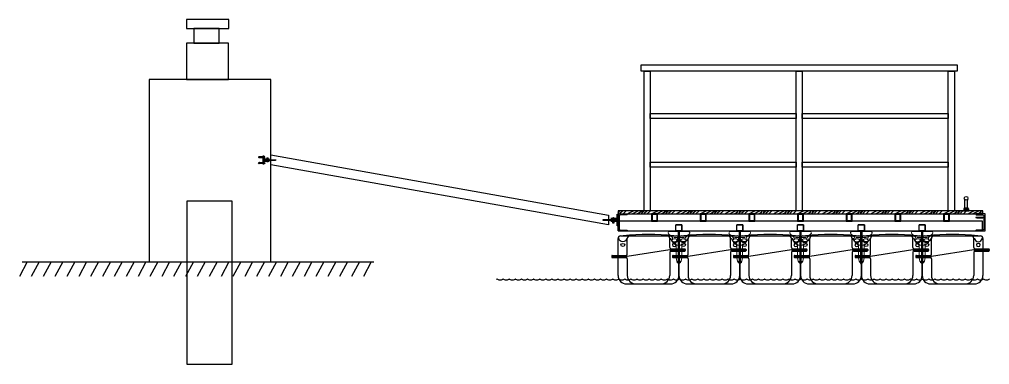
# Model space of a CAD drawing. Header units: inches. Extents: x -26293 to 81187, y 81567 to 122747.
# Drawn here: x -4722 to 3256, y 81567 to 84406 of the extents above; entities that cross this region are included whole.
import ezdxf

# ---------------------------------------------------------------- set-up
doc = ezdxf.new("R2010")
doc.units = ezdxf.units.IN
doc.header["$LTSCALE"] = 1000
doc.header["$MEASUREMENT"] = 0
doc.linetypes.add('DOTE', pattern=[2.42, 2, -0.2, 0.02, -0.2])
for name, color, linetype in [('DOTE', 1, 'Continuous'), ('PUB_DIM', 3, 'Continuous'), ('W-bridge approach引桥', 4, 'Continuous'), ('W-FLOAT_BOWL浮筒', 5, 'Continuous'), ('W-PLASTIC_RAILINGS塑木栏杆', 6, 'Continuous'), ('W-STEEL_FRAME钢架', 3, 'Continuous'), ('W-WOOD_FLOOR木地板', 30, 'Continuous'), ('W-WOOD_STUD木龙骨', 25, 'Continuous'), ('变形缝', 4, 'Continuous'), ('塑木板', 32, 'Continuous'), ('尺寸', 6, 'Continuous'), ('短销钉', 253, 'Continuous'), ('螺栓', 146, 'Continuous'), ('龙骨', 10, 'Continuous')]:
    doc.layers.add(name, color=color, linetype=linetype)
doc.layers.add('伯利恒浮筒', color=5, linetype='Continuous', lineweight=5)

# ---------------------------------------------------------------- blocks, each defined once
blk = doc.blocks.new('*U258')
at = {"color": 5}
for p, q in [((2.5, -13.4), (-2.5, -14.2)), ((2.5, -13.4), (-2.5, -14.2)), ((2.5, -15.4), (-2.5, -16.2)), ((2.5, -15.4), (-2.5, -16.2)), ((2.5, -17.4), (-2.5, -18.2)), ((2.5, -17.4), (-2.5, -18.2)), ((2.5, -19.4), (-2.5, -20.2)), ((2.5, -19.4), (-2.5, -20.2)), ((2.5, -19.4), (-2.5, -20.2)), ((2.5, -19.4), (-2.5, -20.2)), ((2.5, -21.4), (-2.5, -22.2)), ((2.5, -21.4), (-2.5, -22.2)), ((2.5, -21.4), (-2.5, -22.2)), ((2.5, -21.4), (-2.5, -22.2)), ((2.5, -23.4), (-2.5, -24.2)), ((2.5, -23.4), (-2.5, -24.2)), ((2.5, -25.4), (-2.5, -26.2)), ((2.5, -25.4), (-2.5, -26.2)), ((2.5, -27.4), (-2.5, -28.2)), ((2.5, -27.4), (-2.5, -28.2)), ((2.5, -29.4), (-2.5, -30.2)), ((2.5, -29.4), (-2.5, -30.2)), ((2.5, -29.4), (-2.5, -30.2)), ((2.5, -29.4), (-2.5, -30.2)), ((2.5, -31.4), (-2.5, -32.2)), ((2.5, -31.4), (-2.5, -32.2)), ((2.5, -31.4), (-2.5, -32.2)), ((2.5, -31.4), (-2.5, -32.2)), ((2.5, -33.4), (-2.5, -34.2)), ((2.5, -33.4), (-2.5, -34.2)), ((2.5, -35.4), (-2.5, -36.2)), ((2.5, -35.4), (-2.5, -36.2)), ((2.5, -37.4), (-2.5, -38.2)), ((2.5, -37.4), (-2.5, -38.2)), ((2.5, -39.4), (-2.5, -40.2)), ((2.5, -39.4), (-2.5, -40.2)), ((2.5, -39.4), (-2.5, -40.2)), ((2.5, -39.4), (-2.5, -40.2)), ((2.5, -41.4), (-2.5, -42.2)), ((2.5, -41.4), (-2.5, -42.2)), ((2.5, -41.4), (-2.5, -42.2)), ((2.5, -41.4), (-2.5, -42.2)), ((2.5, -43.4), (-2.5, -44.2)), ((2.5, -43.4), (-2.5, -44.2)), ((2.5, -46.4), (-2.5, -47.2)), ((2.5, -46.4), (-2.5, -47.2)), ((2.5, -48.4), (-2.5, -49.2)), ((2.5, -48.4), (-2.5, -49.2)), ((2.5, -48.4), (-2.5, -49.2)), ((2.5, -48.4), (-2.5, -49.2)), ((2.5, -50.4), (-2.5, -51.2)), ((2.5, -50.4), (-2.5, -51.2)), ((2.5, -50.4), (-2.5, -51.2)), ((2.5, -50.4), (-2.5, -51.2)), ((2.5, -52.4), (-2.5, -53.2)), ((2.5, -52.4), (-2.5, -53.2)), ((2.5, -52.4), (-2.5, -53.2)), ((-1.9, -52.5), (-1.9, -1)), ((-1.9, -1), (1.8, -1)), ((0, -60), (-1.9, -52.5)), ((2, -54.5), (-1.9, -55.1)), ((1.5, -56.6), (-1.4, -57)), ((1, -58.6), (-0.9, -59)), ((1.8, -52.5), (0, -60)), ((1.8, -1), (1.8, -52.5))]:
    blk.add_line(p, q, dxfattribs=at)
blk.add_lwpolyline([(-3.2, 0), (-2.2, -1), (2.2, -1), (3.2, 0)], close=True, dxfattribs=at)
blk = doc.blocks.new('A$C0837b8cf')
at = {"layer": 'W-STEEL_FRAME钢架'}
blk.add_lwpolyline([(-17.1, 0), (-17.1, 140), (58, 140), (58, 137.5, -0.414214), (53.8, 133.2), (-3, 130.3, 0.324101), (-8.3, 121.7), (-8.3, 18.3, 0.290228), (-2.1, 9.7), (53.8, 6.8, -0.414214), (58, 2.5), (58, 0)], format="xyb", close=True, dxfattribs=at)
blk = doc.blocks.new('*U259')
at = {"layer": '龙骨'}
for points in [[(-25, -30), (25, -30), (25, 30), (-25, 30)], [(-20, -25), (20, -25), (20, 25), (-20, 25)]]:
    blk.add_lwpolyline(points, close=True, dxfattribs=at)
blk = doc.blocks.new('*U261')
at = {"layer": '变形缝', "color": 0, "linetype": 'ByBlock', "lineweight": -2, "transparency": 16777216}
for p in [(0, 0), (400, 0), (800, 0), (1200, 0), (1600, 0), (2000, 0), (2400, 0)]:
    blk.add_blockref('*U259', p, dxfattribs=at)
blk = doc.blocks.new('blhft')
at = {"layer": 'W-FLOAT_BOWL浮筒'}
for p, q in [((-250, 234.5), (-250, 375)), ((-230, 395), (230, 395)), ((-208.5, 397), (208.2, 397)), ((-208.5, 397), (-208.5, 395)), ((-174.3, 244.5), (-174.3, 375)), ((174.3, 298.5), (174.3, 375)), ((208.2, 397), (208.2, 395)), ((250, 375), (250, 288.5)), ((174.3, 279.5), (-174.3, 225.5)), ((174.3, 279.5), (302.1, 279.5)), ((174.3, 260.5), (174.3, 70)), ((184.3, 288.5), (298.1, 288.5)), ((184.3, 270.5), (298.1, 270.5)), ((250, 270.5), (250, 70)), ((-302, 225.5), (-174.3, 225.5)), ((-298, 234.5), (-184.3, 234.5)), ((-298, 216.5), (-184.3, 216.5)), ((-250, 70), (-250, 216.5)), ((-174.3, 206.5), (-174.3, 70)), ((-180, 0), (180, 0))]:
    blk.add_line(p, q, dxfattribs=at)
at = {"layer": 'W-FLOAT_BOWL浮筒', "ltscale": 0.5}
for p, q in [((302.1, 284.5), (302.1, 274.5)), ((-302, 230.5), (-302, 220.5))]:
    blk.add_line(p, q, dxfattribs=at)
at = {"layer": 'W-FLOAT_BOWL浮筒'}
for centre, radius, start, end in [((-0.2, -1768.5), 2175.5, 84.50426, 95.49574), ((-230, 375), 20, 90, 180), ((-154.3, 375), 20, 90, 180), ((154.3, 375), 20, 0, 90), ((230, 375), 20, 0, 90), ((-184.3, 244.5), 10, 270, 0), ((184.3, 298.5), 10, 180, 270), ((184.3, 260.5), 10, 90, 180), ((298.1, 274.5), 4, 270, 0), ((-298, 220.5), 4, 180, 270), ((-184.3, 206.5), 10, 0, 90), ((-180, 70), 70, 180, 270), ((-104.3, 70), 70, 180, 270), ((104.3, 70), 70, 270, 0), ((180, 70), 70, 270, 0)]:
    blk.add_arc(centre, radius, start, end, dxfattribs=at)
at = {"layer": 'W-FLOAT_BOWL浮筒', "ltscale": 0.5}
for centre, start, end in [((298.1, 284.5), 0, 90), ((-298, 230.5), 90, 180)]:
    blk.add_arc(centre, 4, start, end, dxfattribs=at)
at = {"layer": 'W-FLOAT_BOWL浮筒', "extrusion": (0, 0, -1)}
blk.add_ellipse((-212.1, 375), major_axis=(-30.4, 0), ratio=0.921809, start_param=3.141593, end_param=6.283185, dxfattribs=at)
at = {"layer": 'W-FLOAT_BOWL浮筒'}
blk.add_ellipse((-212.1, 320.5), major_axis=(-16, 0), ratio=0.75, dxfattribs=at)
blk.add_ellipse((211.9, 375.4), major_axis=(30.4, 0.1), ratio=0.921809, start_param=3.141593, end_param=6.283185, dxfattribs=at)
at = {"layer": 'W-FLOAT_BOWL浮筒', "extrusion": (0, 0, -1)}
blk.add_ellipse((212.1, 320.5), major_axis=(16, 0), ratio=0.75, dxfattribs=at)
blk = doc.blocks.new('dxd')
at = {"layer": '短销钉', "lineweight": 13}
for p, q in [((-79, 244.5), (79, 244.5)), ((-77.5, 244.5), (-77.5, 246.5)), ((-77.5, 246.5), (77.5, 246.5)), ((77.5, 244.5), (77.5, 246.5)), ((-85.7, 227.1), (-55.8, 200.2)), ((-52.5, 180.1), (-52.5, 192.7)), ((-42.5, 197.2), (42.5, 197.2)), ((52.5, 180.1), (52.5, 192.7)), ((85.7, 227.1), (55.8, 200.2)), ((-48.8, 152.9), (-27.7, 135.8)), ((-24, 30), (-24, 128)), ((-19.2, 132.8), (19.2, 132.8)), ((24, 30), (24, 128)), ((48.8, 152.9), (27.7, 135.8)), ((-29, 38.9), (-29, 45)), ((-26, 48), (-24, 48)), ((-24, 30), (24, 30)), ((-24, 30), (-18.4, 2)), ((-16, 0), (16, 0)), ((-6, 39), (-6, 44.3)), ((6, 39), (6, 44.3)), ((24, 30), (18.4, 2)), ((26, 48), (24, 48)), ((29, 38.9), (29, 45))]:
    blk.add_line(p, q, dxfattribs=at)
at = {"layer": '短销钉', "lineweight": 13, "ltscale": 0.1}
for p, q in [((-18.4, 2), (-18, 0)), ((-18, 0), (-16, 0)), ((16, 0), (18, 0)), ((18.4, 2), (18, 0))]:
    blk.add_line(p, q, dxfattribs=at)
at = {"layer": '短销钉', "lineweight": 13}
for centre, radius, start, end in [((-79, 234.5), 10, 90, 228.00092), ((0, -1254.1), 1502.6, 87.04345, 92.95655), ((79, 234.5), 10, 311.99908, 90), ((-43.5, 170), 13.5, 126.56574, 231), ((-62.5, 192.7), 10, 0, 48.00092), ((-42.5, 160.6), 10, 184.14788, 231), ((-34.5, 154.5), 31.4, 56.41658, 122.85309), ((-25.5, 170), 13.5, 308.36964, 51.90106), ((25.5, 170), 13.5, 128.09894, 231.63036), ((34.5, 154.5), 31.3, 57.12872, 123.60194), ((42.5, 160.6), 10, 309, 355.85212), ((43.5, 170), 13.5, 309, 53.43426), ((62.5, 192.7), 10, 131.99908, 180), ((-34.5, 185.6), 31.4, 236.13806, 303.55692), ((-34, 128), 10, 0, 51), ((34.5, 185.6), 31.4, 236.43853, 303.86649), ((34, 128), 10, 129, 180), ((-26, 45), 3, 90, 180), ((-16, 2.5), 2.5, 191.30993, 270), ((-3, 44.3), 3, 115.37693, 180), ((0, 38), 10, 64.62307, 115.37693), ((3, 44.3), 3, 0, 64.62307), ((16, 2.5), 2.5, 270, 348.69007), ((26, 45), 3, 0, 90)]:
    blk.add_arc(centre, radius, start, end, dxfattribs=at)
for centre, major_axis, start_param, end_param in [((-23, 38.9), (0, -9), 4.712389, 6.115737), ((0, 39), (0, 9), 1.570796, 4.712389)]:
    blk.add_ellipse(centre, major_axis=major_axis, ratio=0.666667, start_param=start_param, end_param=end_param, dxfattribs=at)
at = {"layer": '短销钉', "lineweight": 13, "extrusion": (0, 0, -1)}
blk.add_ellipse((23, 38.9), major_axis=(0, -9), ratio=0.666667, start_param=4.712389, end_param=6.115737, dxfattribs=at)
blk = doc.blocks.new('短销固定件正视面')
at = {"layer": '塑木板', "color": 156}
blk.add_lwpolyline([(2149439.3, 351498.7), (2149442.3, 351498.7), (2149489.3, 351498.7), (2149489.3, 351451.7), (2149489.3, 351448.7), (2149439.3, 351448.7)], close=True, dxfattribs=at)
at = {"layer": '塑木板', "color": 5}
blk.add_lwpolyline([(2149489.3, 351448.7), (2149489.3, 351498.7), (2149439.3, 351498.7)], dxfattribs=at)
at = {"layer": '螺栓', "color": 156}
blk.add_lwpolyline([(2149458.3, 351448.7), (2149458.3, 351181.7), (2149470.3, 351181.7), (2149470.3, 351448.7)], dxfattribs=at)
for points in [[(2149453.8, 351196.7), (2149474.8, 351196.7), (2149474.8, 351186.7), (2149453.8, 351186.7)], [(2149455.3, 351198.7), (2149473.3, 351198.7), (2149473.3, 351196.7), (2149455.3, 351196.7)], [(2149458.8, 351196.7), (2149469.8, 351196.7), (2149469.8, 351186.7), (2149458.8, 351186.7)]]:
    blk.add_lwpolyline(points, close=True, dxfattribs=at)
blk = doc.blocks.new('A$C47c33f2f')
at = {"color": 4}
for p, q in [((12.5, 26), (12.5, 88)), ((33.5, 25.6), (33.5, 88)), ((0, 0), (46, 0)), ((43.5, 2.5), (2.5, 2.5)), ((2.5, 2.5), (2.5, 2.5)), ((4.5, 18), (4.5, 4.5)), ((4.5, 18), (41.5, 18)), ((4.5, 4.5), (41.5, 4.5)), ((12.5, 26), (31.5, 26)), ((41.5, 16), (41.5, 4.5))]:
    blk.add_line(p, q, dxfattribs=at)
blk.add_circle((23, 104), 15, dxfattribs=at)
for centre, radius, start, end in [((-4.8, 87.6), 17.3, 1.48254, 29.93066), ((50.8, 87.6), 17.3, 150.06934, 178.51746), ((2.5, 0), 2.5, 90, 180), ((2.5, 4.5), 2, 270, 0), ((12.5, 18), 8, 90, 180), ((31.5, 16), 10, 0, 90), ((43.5, 4.5), 2, 180, 270), ((43.5, 0), 2.5, 0, 90)]:
    blk.add_arc(centre, radius, start, end, dxfattribs=at)
at = {"layer": '尺寸'}
for p, q in [((0, 0), (0, 0)), ((0.5, 0), (0.5, 0)), ((43.5, 2.5), (43.5, 2.5)), ((45.5, 0), (45.5, 0))]:
    blk.add_line(p, q, dxfattribs=at)
blk = doc.blocks.new('M24_90')
at = {"layer": 'PUB_DIM'}
for p, q in [((-11, 11), (-14, 10)), ((-11, 11), (-7, 10)), ((-11, 11), (11, 11)), ((-7, 10), (0, 11)), ((-7, 10), (-7, 0)), ((0, 11), (7, 10)), ((11, 11), (7, 10)), ((7, 10), (7, 0)), ((11, 11), (14, 10)), ((-11, -74), (-14, -73)), ((-11, -74), (-7, -73)), ((-11, -74), (11, -74)), ((-7, -73), (-7, -58)), ((-7, -73), (0, -74)), ((0, -74), (7, -73)), ((7, -73), (7, -58)), ((11, -74), (7, -73)), ((11, -74), (14, -73))]:
    blk.add_line(p, q, dxfattribs=at)
for points in [[(-14, 10), (14, 10), (14, 0), (-14, 0)], [(-8, 0), (8, 0), (8, -77), (-8, -77)], [(-15, -52), (15, -52), (15, -55), (-15, -55)], [(-14, -73), (14, -73), (14, -58), (-14, -58)]]:
    blk.add_lwpolyline(points, close=True, dxfattribs=at)
blk = doc.blocks.new('M16膨胀螺栓')
at = {"layer": 'PUB_DIM'}
for p, q in [((-12, 12), (-16, 10)), ((-12, 12), (-8, 10)), ((-12, 12), (12, 12)), ((-8, 10), (0, 12)), ((0, 12), (8, 10)), ((12, 12), (8, 10)), ((12, 12), (16, 10)), ((-8, -84), (-12, -103)), ((-12, -103), (-12, -112)), ((-12, -112), (12, -112)), ((-10, -112), (-10, -112)), ((0, -128), (-10, -123)), ((-5, -117), (5, -117)), ((-2, -107), (-4, -112)), ((-1, -84), (-2, -107)), ((0, -128), (10, -123)), ((1, -84), (2, -107)), ((2, -107), (4, -112)), ((8, -84), (12, -103)), ((10, -112), (10, -112)), ((12, -103), (12, -112))]:
    blk.add_line(p, q, dxfattribs=at)
for points in [[(-16, 10), (16, 10), (16, 0), (-16, 0)], [(-8, 22), (8, 22), (8, -73), (-8, -73)], [(-10, -18), (10, -18), (10, -123), (-10, -123)], [(-8, -79), (8, -79), (8, -84), (-8, -84)]]:
    blk.add_lwpolyline(points, close=True, dxfattribs=at)
for centre, start, end in [((-5, -112), 180, 270), ((5, -112), 270, 0)]:
    blk.add_arc(centre, 5, start, end, dxfattribs=at)
blk = doc.blocks.new('hjashdasda')
at = {"layer": 'DOTE', "linetype": 'DOTE', "ltscale": 0.02}
for p, q in [((37902.5, 49683.1), (37902.5, 49655.7)), ((37906.9, 49665), (37896.8, 49665))]:
    blk.add_line(p, q, dxfattribs=at)
at = {"layer": 'DOTE', "linetype": 'DOTE', "ltscale": 0.005}
for p, q in [((37896.4, 49659.3), (37896.4, 49654.6)), ((37908.7, 49659.7), (37908.7, 49654.6))]:
    blk.add_line(p, q, dxfattribs=at)
at = {"layer": 'PUB_DIM'}
for p, q in [((37895.6, 49657.2), (37895.6, 49655.8)), ((37897.2, 49657.2), (37897.2, 49655.8)), ((37900.2, 49657.2), (37900.2, 49668.5)), ((37904.8, 49668.5), (37900.2, 49668.5)), ((37901.6, 49657.2), (37901.6, 49668.5)), ((37903.4, 49657.2), (37903.4, 49668.5)), ((37904.8, 49657.2), (37904.8, 49668.5)), ((37907.9, 49657.2), (37907.9, 49655.8)), ((37909.5, 49657.2), (37909.5, 49655.8))]:
    blk.add_line(p, q, dxfattribs=at)
for points in [[(37901.9, 49660.6), (37901.9, 49681.7), (37903.2, 49681.7), (37903.2, 49660.6)], [(37911.3, 49655.8), (37893.8, 49655.8), (37893.8, 49657.2), (37911.3, 49657.2)]]:
    blk.add_lwpolyline(points, close=True, dxfattribs=at)
at = {"layer": 'PUB_DIM', "yscale": 0.08773124708293675, "zscale": 0.08773124708293675}
for name, p, xscale, rotation in [('M16膨胀螺栓', (37896.4, 49657.2), -0.08773124708293675, 359.9999999999325), ('M24_90', (37904.8, 49665), 0.08773124708293675, 270)]:
    blk.add_blockref(name, p, dxfattribs=dict(at, xscale=xscale, rotation=rotation))
at = {"layer": 'PUB_DIM', "xscale": 0.08773124708293675, "yscale": 0.08773124708293675, "zscale": 0.08773124708293675}
blk.add_blockref('M16膨胀螺栓', (37908.7, 49657.2), dxfattribs=at)
blk = doc.blocks.new('ahjshdasda')
at = {"layer": 'PUB_DIM'}
for p, q in [((39726.1, 54600.6), (39726.1, 54591)), ((39727.5, 54600.6), (39727.5, 54591)), ((39729.2, 54600.6), (39729.3, 54591)), ((39730.7, 54600.6), (39730.7, 54591))]:
    blk.add_line(p, q, dxfattribs=at)
for points in [[(39719.6, 54601.7), (39737.2, 54601.7), (39737.2, 54600.3), (39719.6, 54600.3)], [(39729, 54598.9), (39729, 54579.6), (39727.7, 54579.6), (39727.7, 54598.9)]]:
    blk.add_lwpolyline(points, close=True, dxfattribs=at)
at = {"layer": 'PUB_DIM', "xscale": 0.08773124708293675, "yscale": 0.08773124708293675, "zscale": 0.08773124708293675, "rotation": 90.01075038123389}
blk.add_blockref('M24_90', (39726.1, 54594.5), dxfattribs=at)
blk = doc.blocks.new('*U262')
blk.add_lwpolyline([(32.5, 61), (-32.5, -61)])
blk = doc.blocks.new('*U263')
at = {"color": 0, "linetype": 'ByBlock', "lineweight": -2, "transparency": 16777216}
for p in [(0, 0), (97.5, 0), (195, 0), (292.6, 0), (390.1, 0), (487.6, 0), (585.1, 0), (682.7, 0), (780.2, 0), (877.7, 0), (975.2, 0), (1072.7, 0), (1170.3, 0), (1267.8, 0), (1365.3, 0), (1462.8, 0), (1560.3, 0), (1657.9, 0), (1755.4, 0), (1852.9, 0), (1950.4, 0), (2048, 0), (2145.5, 0), (2243, 0), (2340.5, 0), (2438, 0), (2535.6, 0), (2633.1, 0), (2730.6, 0), (2828.1, 0)]:
    blk.add_blockref('*U262', p, dxfattribs=at)

msp = doc.modelspace()

# ---------------------------------------------------------------- hatches: boundary and pattern name
at = {"layer": 'W-WOOD_STUD木龙骨'}
h = msp.add_hatch(dxfattribs=at)
h.set_pattern_fill('木纹03', color=256, scale=100)
h.set_pattern_definition([(0, (-1147923.75, -360298.9), (200, 200), [10, -190]), (90, (-1147843.75, -360228.9), (-200, 200), [20, -180]), (45, (-1147883.75, -360248.9), (0, 199.998082), [14.14, -42.42, 14.14, -28.28, 99, -85]), (45, (-1147933.75, -360308.9), (0, 200), [14.142, -28.284, 14.142, -226.2]), (45, (-1147863.75, -360288.9), (0, 200), [14.142, -268.700712]), (45, (-1147843.75, -360298.9), (0, 200), [14.142, -268.700712]), (45, (-1147873.75, -360278.9), (0, 200), [14.142, -268.700712]), (45, (-1147883.75, -360268.9), (0, 200), [28.284, -254.558712]), (45, (-1147833.75, -360118.9), (0, 200), [28.284, -254.558712]), (45, (-1147903.75, -360258.9), (0, 200), [56.568, -226.274712]), (45, (-1147913.75, -360248.9), (0, 200), [56.568, -226.274712]), (45, (-1147783.75, -360188.9), (0, 200), [56.568, -226.274712]), (45, (-1147923.75, -360228.9), (0, 200), [42.4264, -240.416312]), (45, (-1147963.75, -360198.9), (0, 200), [42.4264, -240.416312]), (45, (-1147943.75, -360218.9), (0, 200), [42.4264, -240.416312]), (45, (-1147813.75, -360158.9), (0, 200), [70.71068, -212.132032]), (45, (-1147833.75, -360148.9), (0, 200), [70.71068, -212.132032]), (45, (-1147813.75, -360198.9), (0, 200), [98.99495, -183.847763]), (26.565051, (-1147903.755, -360278.91), (200, 8e-08), [22.360678, -424.852916]), (26.565051, (-1147863.755, -360218.91), (200, 8e-08), [22.360678, -424.852916]), (26.565051, (-1147873.755, -360238.91), (200, 8e-08), [22.360678, -424.852916]), (26.565051, (-1147913.755, -360298.91), (200, 8e-08), [44.72136, -402.492235]), (26.565051, (-1147873.755, -360208.91), (200, 8e-08), [67.08204, -380.131556]), (26.565051, (-1147893.755, -360198.91), (200, 8e-08), [89.44272, -357.770876]), (26.565051, (-1147913.755, -360188.91), (200, 8e-08), [89.44272, -357.770876]), (26.565051, (-1147943.755, -360128.91), (200, 8e-08), [89.44272, -357.770876]), (26.565051, (-1147943.755, -360148.91), (200, 8e-08), [111.8034, -335.410195]), (26.565051, (-1147933.755, -360168.91), (200, 8e-08), [111.8034, -335.410195]), (63.434949, (-1147863.755, -360248.91), (1e-08, 200), [22.360678, -424.852916]), (63.434949, (-1147893.755, -360268.91), (1e-08, 200), [22.360678, -424.852916]), (63.434949, (-1147923.755, -360298.91), (1e-08, 200), [44.72136, -402.492235]), (63.434949, (-1147863.755, -360268.91), (1e-08, 200), [44.72136, -402.492235]), (63.434949, (-1147943.755, -360308.91), (1e-08, 200), [67.08204, -380.131556]), (63.434949, (-1147963.755, -360308.91), (1e-08, 200), [89.44272, -357.770876]), (63.434949, (-1147783.755, -360298.91), (1e-08, 200), [89.44272, -357.770876]), (63.434949, (-1147853.755, -360278.91), (1e-08, 200), [89.44272, -357.770876]), (63.434949, (-1147813.755, -360298.91), (1e-08, 200), [111.8034, -335.410195]), (63.434949, (-1147833.755, -360288.91), (1e-08, 200), [111.8034, -335.410195])])
h.paths.add_polyline_path([(3200.7, 82806.2), (3200.7, 82831.2), (201.2, 82831.2), (201.2, 82806.2)])

# ---------------------------------------------------------------- linework, layer by layer
for points in [[(-3347.2, 84331.9), (-3000.2, 84331.9), (-3000.2, 84405.9), (-3347.2, 84405.9)], [(-3287.8, 84209.9), (-3079.6, 84209.9), (-3079.6, 84331.9), (-3287.8, 84331.9)], [(-3347.2, 83913), (-3001.9, 83913), (-3001.9, 84209.9), (-3347.2, 84209.9)], [(-2653.5, 83913), (-3653.5, 83913), (-3653.5, 82413), (-2653.5, 82413)], [(122.8, 82796.8), (122.4, 82716.7), (-2653.5, 83210.5), (-2653.5, 83291.7)], [(-3341.1, 82913.8), (-2976.1, 82913.8), (-2976.1, 81567.3), (-3341.1, 81567.3)]]:
    msp.add_lwpolyline(points, close=True)
msp.add_lwpolyline([(-4699.5, 82413), (-1808.2, 82413)])
at = {"color": 4}
for points in [[(556.4, 82273.7, -0.520567), (506.4, 82273.7, -0.520567), (456.4, 82273.7, -0.520567), (406.4, 82273.7, -0.520567), (356.4, 82273.7, -0.520567), (306.4, 82273.7, -0.520567), (256.4, 82273.7, -0.520567), (206.4, 82273.7, -0.520567), (156.4, 82273.7, -0.520567), (106.4, 82273.7, -0.520567), (56.4, 82273.7, -0.520567), (6.4, 82273.7, -0.520567), (-43.6, 82273.7, -0.520567), (-93.6, 82273.7, -0.520567), (-143.6, 82273.7, -0.520567), (-193.6, 82273.7, -0.520567), (-243.6, 82273.7, -0.520567), (-293.6, 82273.7, -0.520567), (-343.6, 82273.7, -0.520567), (-393.6, 82273.7, -0.520567), (-443.6, 82273.7, -0.520567), (-493.6, 82273.7, -0.520567), (-543.6, 82273.7, -0.520567), (-593.6, 82273.7, -0.520567), (-643.6, 82273.7, -0.520567), (-693.6, 82273.7, -0.520567), (-743.6, 82273.7, -0.520567), (-793.6, 82273.7, -0.064694), (-798.9, 82267.9, -0.064694)], [(1906, 82273.7, -0.520567), (1856, 82273.7, -0.520567), (1806, 82273.7, -0.520567), (1756, 82273.7, -0.520567), (1706, 82273.7, -0.520567), (1656, 82273.7, -0.520567), (1606, 82273.7, -0.520567), (1556, 82273.7, -0.520567), (1506, 82273.7, -0.520567), (1456, 82273.7, -0.520567), (1406, 82273.7, -0.520567), (1356, 82273.7, -0.520567), (1306, 82273.7, -0.520567), (1256, 82273.7, -0.520567), (1206, 82273.7, -0.520567), (1156, 82273.7, -0.520567), (1106, 82273.7, -0.520567), (1056, 82273.7, -0.520567), (1006, 82273.7, -0.520567), (956, 82273.7, -0.520567), (906, 82273.7, -0.520567), (856, 82273.7, -0.520567), (806, 82273.7, -0.520567), (756, 82273.7, -0.520567), (706, 82273.7, -0.520567), (656, 82273.7, -0.520567), (606, 82273.7, -0.520567), (556, 82273.7, -0.064694), (550.7, 82267.9, -0.064694)], [(3255.6, 82273.7, -0.520567), (3205.6, 82273.7, -0.520567), (3155.6, 82273.7, -0.520567), (3105.6, 82273.7, -0.520567), (3055.6, 82273.7, -0.520567), (3005.6, 82273.7, -0.520567), (2955.6, 82273.7, -0.520567), (2905.6, 82273.7, -0.520567), (2855.6, 82273.7, -0.520567), (2805.6, 82273.7, -0.520567), (2755.6, 82273.7, -0.520567), (2705.6, 82273.7, -0.520567), (2655.6, 82273.7, -0.520567), (2605.6, 82273.7, -0.520567), (2555.6, 82273.7, -0.520567), (2505.6, 82273.7, -0.520567), (2455.6, 82273.7, -0.520567), (2405.6, 82273.7, -0.520567), (2355.6, 82273.7, -0.520567), (2305.6, 82273.7, -0.520567), (2255.6, 82273.7, -0.520567), (2205.6, 82273.7, -0.520567), (2155.6, 82273.7, -0.520567), (2105.6, 82273.7, -0.520567), (2055.6, 82273.7, -0.520567), (2005.6, 82273.7, -0.520567), (1955.6, 82273.7, -0.520567), (1905.6, 82273.7, -0.064694), (1900.3, 82267.9, -0.064694)]]:
    msp.add_lwpolyline(points, format="xyb", dxfattribs=at)
at = {"layer": 'W-PLASTIC_RAILINGS塑木栏杆'}
for points in [[(389.6, 84031.2), (2990.3, 84031.2), (2990.3, 83981.2), (389.6, 83981.2)], [(415.8, 83981.2), (465.8, 83981.2), (465.8, 82831.2), (415.8, 82831.2)], [(1665.8, 83981.2), (1715.8, 83981.2), (1715.8, 82831.2), (1665.8, 82831.2)], [(2915.8, 83981.2), (2965.8, 83981.2), (2965.8, 82831.2), (2915.8, 82831.2)], [(465.8, 83631.2), (1665.8, 83631.2), (1665.8, 83591.2), (465.8, 83591.2)], [(1715.8, 83631.2), (2915.8, 83631.2), (2915.8, 83591.2), (1715.8, 83591.2)], [(465.8, 83231.2), (1665.8, 83231.2), (1665.8, 83191.2), (465.8, 83191.2)], [(1715.8, 83231.2), (2915.8, 83231.2), (2915.8, 83191.2), (1715.8, 83191.2)]]:
    msp.add_lwpolyline(points, close=True, dxfattribs=at)
at = {"layer": 'W-STEEL_FRAME钢架'}
msp.add_lwpolyline([(201, 82666.2), (3195.9, 82666.2), (3195.9, 82746.2), (201, 82746.2)], close=True, dxfattribs=at)
at = {"layer": 'W-WOOD_STUD木龙骨'}
msp.add_lwpolyline([(201.2, 82806.2), (3200.7, 82806.2), (3200.7, 82831.2), (201.2, 82831.2)], close=True, dxfattribs=at)

# ---------------------------------------------------------------- block references
for name, p, xscale, yscale, zscale, rotation in [('hjashdasda', (-196013.2, 230792.4), 3.892708075587689, 3.892708075587689, 3.892708075587689, 270), ('ahjshdasda', (-303893.2, 303929.6), 5.568559892244243, 5.568559892244243, 5.568559892244243, 270.0107503842148)]:
    msp.add_blockref(name, p, dxfattribs=dict(xscale=xscale, yscale=yscale, zscale=zscale, rotation=rotation))
at = {"xscale": -1, "rotation": 270}
msp.add_blockref('*U258', (3201.9, 82776.2), dxfattribs=at)
msp.add_blockref('*U263', (-4689.2, 82352))
at = {"layer": 'W-bridge approach引桥'}
msp.add_blockref('A$C47c33f2f', (3039.7, 82831.2), dxfattribs=at)
at = {"layer": 'W-WOOD_FLOOR木地板'}
msp.add_blockref('A$C0837b8cf', (218.5, 82666.2), dxfattribs=at)
at = {"layer": 'W-WOOD_FLOOR木地板', "xscale": -1}
msp.add_blockref('A$C0837b8cf', (3201.2, 82666.2), dxfattribs=at)
at = {"layer": '伯利恒浮筒'}
for p in [(451.2, 82230.5), (951.2, 82230.5), (1451.2, 82230.5), (1951.2, 82230.5), (2451.2, 82230.5), (2951.2, 82230.5)]:
    msp.add_blockref('blhft', p, dxfattribs=at)
at = {"layer": '变形缝'}
msp.add_blockref('*U261', (501.2, 82776.2), dxfattribs=at)
at = {"layer": '塑木板', "color": 0}
for p in [(-2148763.1, -268782.6), (-2148263.1, -268782.6), (-2147763.1, -268782.6), (-2147263.1, -268782.6), (-2146763.1, -268782.6)]:
    msp.add_blockref('短销固定件正视面', p, dxfattribs=at)
at = {"layer": '短销钉'}
for p in [(701.2, 82416.2), (1201.2, 82416.2), (1701.2, 82416.2), (2201.2, 82416.2), (2701.2, 82416.2)]:
    msp.add_blockref('dxd', p, dxfattribs=at)

doc.saveas('drawing.dxf')
